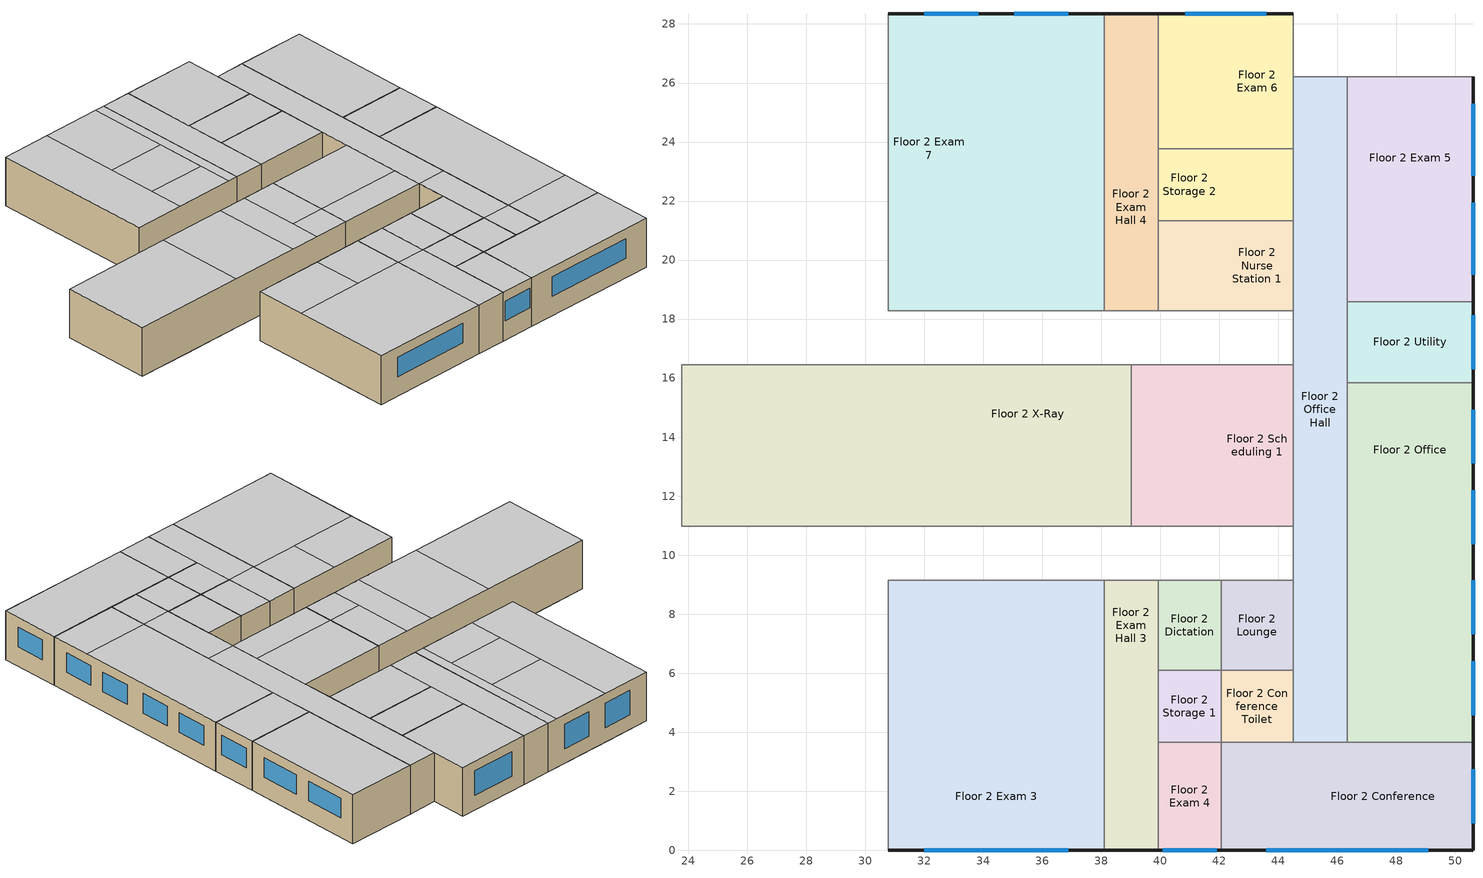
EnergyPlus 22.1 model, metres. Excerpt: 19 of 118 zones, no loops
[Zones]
Floor 2 Conference
 floor to Floor 1 Sterile Hall (int_slab_floor): 42.06,3.66 44.5,3.66 44.5,0 42.06,0 z3.05
 floor to Floor 1 Operating Room 1 (int_slab_floor): 44.5,0 44.5,3.66 50.6,3.66 50.6,0 z3.05
 wall outside (nonres_ext_wall_mid): 42.06,0 50.6,0 50.6,3.66 z3.05:6.1
 wall to Floor 2 Office (int_wall): 50.6,3.66 46.33,3.66 z3.05:6.1
 wall to Floor 2 Exam 4 (int_wall): 42.06,3.66 42.06,0 z3.05:6.1
 wall to Floor 2 Office Hall (int_wall): 46.33,3.66 44.5,3.66 z3.05:6.1
 wall to Floor 2 Conference Toilet (int_wall): 44.5,3.66 42.06,3.66 z3.05:6.1
 window (NonresWindow_U_0.364_SHGC_East_0.378): 50.6,0.91 50.6,2.74 z4.27:5.49
 window (NonresWindow_U_0.364_SHGC_South_0.378): 43.59,0 49.07,0 z4.27:5.49
 ceiling to Floor 3 Physical Therapy 1 (int_slab_ceiling): 42.06,3.66 42.06,0 50.6,0 50.6,3.66 z6.1
Floor 2 Conference Toilet
 floor to Floor 1 Sterile Hall (int_slab_floor): 44.5,6.1 44.5,3.66 42.06,3.66 42.06,6.1 z3.05
 wall to Floor 2 Storage 1 (int_wall): 42.06,6.1 42.06,3.66 z3.05:6.1
 wall to Floor 2 Lounge (int_wall): 44.5,6.1 42.06,6.1 z3.05:6.1
 wall to Floor 2 Office Hall (int_wall): 44.5,3.66 44.5,6.1 z3.05:6.1
 ceiling to Floor 3 Physical Therapy 1 (int_slab_ceiling): 44.5,3.66 44.5,6.1 42.06,6.1 42.06,3.66 z6.1
Floor 2 Dictation
 floor to Floor 1 Soil Work (int_slab_floor): 42.06,6.1 39.93,6.1 39.93,9.14 42.06,9.14 z3.05
 wall to Floor 2 Lounge (int_wall): 42.06,6.1 42.06,9.14 z3.05:6.1
 wall to Floor 2 Exam Hall 3 (int_wall): 39.93,9.14 39.93,6.1 z3.05:6.1
 wall to Floor 2 Reception Hall (int_wall): 42.06,9.14 39.93,9.14 z3.05:6.1
 wall to Floor 2 Storage 1 (int_wall): 39.93,6.1 42.06,6.1 z3.05:6.1
 ceiling to Floor 3 Physical Therapy 2 (int_slab_ceiling): 39.93,6.1 42.06,6.1 42.06,9.14 39.93,9.14 z6.1
Floor 2 Exam 3
 floor to Floor 1 Recovery Room (int_slab_floor): 30.78,0 30.78,3.66 38.1,3.66 38.1,0 z3.05
 floor to Floor 1 Nurse Hall (int_slab_floor): 30.78,3.66 30.78,6.1 38.1,6.1 38.1,3.66 z3.05
 floor to Floor 1 Soil Work (int_slab_floor): 37.49,6.1 37.49,9.14 38.1,9.14 38.1,6.1 z3.05
 floor to Floor 1 Nurse Toilet (int_slab_floor): 37.49,6.1 35.66,6.1 35.66,8.84 37.49,8.84 z3.05
 floor to Floor 1 PACU (int_slab_floor): 35.66,6.1 32,6.1 32,8.84 35.66,8.84 z3.05
 floor to Floor 1 Dictation (int_slab_floor): 34.75,8.84 32,8.84 32,9.14 34.75,9.14 z3.05
 floor to Floor 1 Clean (int_slab_floor): 32,9.14 32,8.84 30.78,8.84 30.78,9.14 z3.05
 floor to Floor 1 Soil (int_slab_floor): 34.75,9.14 37.49,9.14 37.49,8.84 34.75,8.84 z3.05
 floor to Floor 1 Nurse Station (int_slab_floor): 30.78,6.1 30.78,8.84 32,8.84 32,6.1 z3.05
 wall outside (nonres_ext_wall_mid): 30.78,0 38.1,0 z3.05:6.1
 wall to Floor 2 Reception Hall (int_wall): 38.1,9.14 30.78,9.14 z3.05:6.1
 wall to Floor 2 Exam Hall 2 (int_wall): 30.78,9.14 30.78,0 z3.05:6.1
 wall to Floor 2 Exam Hall 3 (int_wall): 38.1,0 38.1,9.14 z3.05:6.1
 window (NonresWindow_U_0.364_SHGC_South_0.378): 32,0 36.88,0 z4.27:5.49
 ceiling to Floor 3 Treatment (int_slab_ceiling): 30.78,6.1 35.05,6.1 35.05,9.14 30.78,9.14 z6.1
 ceiling to Floor 3 Physical Therapy 1 (int_slab_ceiling): 38.1,0 38.1,6.1 30.78,6.1 30.78,0 z6.1
 ceiling to Floor 3 Physical Therapy 2 (int_slab_ceiling): 38.1,9.14 35.05,9.14 35.05,6.1 38.1,6.1 z6.1
Floor 2 Exam 4
 floor to Floor 1 Anesthesia (int_slab_floor): 42.06,0 39.93,0 39.93,3.66 42.06,3.66 z3.05
 wall outside (nonres_ext_wall_mid): 39.93,0 42.06,0 z3.05:6.1
 wall to Floor 2 Storage 1 (int_wall): 42.06,3.66 39.93,3.66 z3.05:6.1
 wall to Floor 2 Exam Hall 3 (int_wall): 39.93,3.66 39.93,0 z3.05:6.1
 window (NonresWindow_U_0.364_SHGC_South_0.378): 40.08,0 41.91,0 z4.27:5.49
 ceiling to Floor 3 Physical Therapy 1 (int_slab_ceiling): 39.93,0 42.06,0 42.06,3.66 39.93,3.66 z6.1
Floor 2 Exam 5
 floor to Floor 1 Electrical Room (int_slab_floor): 46.33,18.59 46.33,20.73 50.6,20.73 50.6,18.59 z3.05
 floor to Floor 1 Utility Room (int_slab_floor): 50.6,26.21 50.6,20.73 46.33,20.73 46.33,26.21 z3.05
 wall outside (nonres_ext_wall_mid): 50.6,18.59 50.6,26.21 z3.05:6.1
 wall to Floor 2 Utility (int_wall): 46.33,18.59 50.6,18.59 z3.05:6.1
 wall to Floor 2 Office Hall (int_wall): 46.33,26.21 46.33,18.59 z3.05:6.1
 wall to NE Stair (int_wall): 50.6,26.21 46.33,26.21 z3.05:6.1
 window (NonresWindow_U_0.364_SHGC_East_0.378): 50.6,19.51 50.6,21.95 / 50.6,22.86 50.6,25.3 z4.27:5.49
 ceiling to Floor 3 Mechanical (int_slab_ceiling): 50.6,26.21 46.33,26.21 46.33,18.59 50.6,18.59 z6.1
Floor 2 Exam 6
 floor to Floor 1 Utility Hall (int_slab_floor): 44.5,23.77 42.06,23.77 42.06,28.35 44.5,28.35 z3.05
 floor to Floor 1 Bio Haz (int_slab_floor): 42.06,25.91 39.93,25.91 39.93,28.35 42.06,28.35 z3.05
 floor to Floor 1 Operating Room 3 (int_slab_floor): 39.93,23.77 39.93,24.38 42.06,24.38 42.06,23.77 z3.05
 floor to Floor 1 IT Hall (int_slab_floor): 39.93,24.38 39.93,25.91 42.06,25.91 42.06,24.38 z3.05
 wall outside (nonres_ext_wall_mid): 44.5,28.35 39.93,28.35 z3.05:6.1
 wall to Floor 2 Storage 2 (int_wall): 39.93,23.77 44.5,23.77 z3.05:6.1
 wall to Floor 2 Office Hall (int_wall): 44.5,23.77 44.5,26.21 z3.05:6.1
 wall to Floor 2 Exam Hall 4 (int_wall): 39.93,28.35 39.93,23.77 z3.05:6.1
 wall to NE Stair (int_wall): 44.5,26.21 44.5,28.35 z3.05:6.1
 window (NonresWindow_U_0.364_SHGC_North_0.378): 43.59,28.35 40.84,28.35 z3.96:5.49
 ceiling to Floor 3 Lounge (int_slab_ceiling): 39.93,23.77 44.5,23.77 44.5,28.35 39.93,28.35 z6.1
Floor 2 Exam 7
 floor to Floor 1 IT Room (int_slab_floor): 37.8,28.35 37.8,25.91 33.53,25.91 33.53,28.35 z3.05
 floor to Floor 1 Soil Hold (int_slab_floor): 38.1,28.35 38.1,25.91 37.8,25.91 37.8,28.35 z3.05
 floor to Floor 1 Operating Room 3 (int_slab_floor): 38.1,19.2 33.53,19.2 33.53,24.38 38.1,24.38 z3.05
 floor to Floor 1 IT Hall (int_slab_floor): 33.53,25.91 38.1,25.91 38.1,24.38 33.53,24.38 z3.05
 floor to Floor 1 Lounge (int_slab_floor): 33.53,28.35 33.53,19.2 30.78,19.2 30.78,28.35 z3.05
 floor to Floor 1 Locker Room Hall (int_slab_floor): 30.78,18.29 30.78,19.2 38.1,19.2 38.1,18.29 z3.05
 wall outside (nonres_ext_wall_mid): 38.1,28.35 30.78,28.35 z3.05:6.1
 wall to Floor 2 Exam Hall 5 (int_wall): 30.78,28.35 30.78,18.29 z3.05:6.1
 wall to Floor 2 Exam Hall 4 (int_wall): 38.1,18.29 38.1,28.35 z3.05:6.1
 wall to Floor 2 Work Hall (int_wall): 30.78,18.29 38.1,18.29 z3.05:6.1
 window (NonresWindow_U_0.364_SHGC_North_0.378): 36.88,28.35 35.05,28.35 / 33.83,28.35 32,28.35 z3.96:5.49
 ceiling to Floor 3 Office (int_slab_ceiling): 30.78,18.29 33.83,18.29 33.83,28.35 30.78,28.35 z6.1
 ceiling to Floor 3 Lounge (int_slab_ceiling): 37.49,28.35 37.49,18.29 38.1,18.29 38.1,28.35 z6.1
 ceiling to Floor 3 Lounge Toilet (int_slab_ceiling): 33.83,23.47 37.49,23.47 37.49,28.35 33.83,28.35 z6.1
 ceiling to Floor 3 Locker (int_slab_ceiling): 33.83,20.42 37.49,20.42 37.49,23.47 33.83,23.47 z6.1
 ceiling to Floor 3 Storage 2 (int_slab_ceiling): 37.49,18.29 37.49,20.42 33.83,20.42 33.83,18.29 z6.1
Floor 2 Exam Hall 3
 floor to Floor 1 Anesthesia (int_slab_floor): 39.32,0 39.32,3.66 39.93,3.66 39.93,0 z3.05
 floor to Floor 1 Recovery Room (int_slab_floor): 38.1,0 38.1,3.66 39.32,3.66 39.32,0 z3.05
 floor to Floor 1 Nurse Hall (int_slab_floor): 38.1,3.66 38.1,6.1 39.93,6.1 39.93,3.66 z3.05
 floor to Floor 1 Soil Work (int_slab_floor): 39.93,9.14 39.93,6.1 38.1,6.1 38.1,9.14 z3.05
 wall outside (nonres_ext_wall_mid): 38.1,0 39.93,0 z3.05:6.1
 wall to Floor 2 Reception Hall (int_wall): 39.93,9.14 38.1,9.14 z3.05:6.1
 wall to Floor 2 Storage 1 (int_wall): 39.93,3.66 39.93,6.1 z3.05:6.1
 ceiling to Floor 3 Physical Therapy 2 (int_slab_ceiling): 38.1,9.14 38.1,6.1 39.93,6.1 39.93,9.14 z6.1
 ceiling to Floor 3 Physical Therapy 1 (int_slab_ceiling): 39.93,6.1 38.1,6.1 38.1,0 39.93,0 z6.1
Floor 2 Exam Hall 4
 floor to Floor 1 Locker Room Hall (int_slab_floor): 38.1,18.29 38.1,19.2 39.93,19.2 39.93,18.29 z3.05
 floor to Floor 1 Soil Hold (int_slab_floor): 39.93,28.35 39.93,25.91 38.1,25.91 38.1,28.35 z3.05
 floor to Floor 1 IT Hall (int_slab_floor): 39.93,25.91 39.93,24.38 38.1,24.38 38.1,25.91 z3.05
 floor to Floor 1 Operating Room 3 (int_slab_floor): 39.93,19.2 38.1,19.2 38.1,24.38 39.93,24.38 z3.05
 wall outside (nonres_ext_wall_mid): 39.93,28.35 38.1,28.35 z3.05:6.1
 wall to Floor 2 Nurse Station 1 (int_wall): 39.93,18.29 39.93,21.34 z3.05:6.1
 wall to Floor 2 Work Hall (int_wall): 38.1,18.29 39.93,18.29 z3.05:6.1
 wall to Floor 2 Storage 2 (int_wall): 39.93,21.34 39.93,23.77 z3.05:6.1
 ceiling to Floor 3 Lounge (int_slab_ceiling): 38.1,18.29 39.93,18.29 39.93,28.35 38.1,28.35 z6.1
Floor 2 Lounge
 floor to Floor 1 Sterile Hall (int_slab_floor): 44.5,9.14 44.5,6.1 42.06,6.1 42.06,9.14 z3.05
 wall to Floor 2 Reception Hall (int_wall): 44.5,9.14 42.06,9.14 z3.05:6.1
 wall to Floor 2 Office Hall (int_wall): 44.5,6.1 44.5,9.14 z3.05:6.1
 ceiling to Floor 3 Physical Therapy 2 (int_slab_ceiling): 44.5,6.1 44.5,9.14 42.06,9.14 42.06,6.1 z6.1
Floor 2 Nurse Station 1
 floor to Floor 1 Sterile Hall (int_slab_floor): 44.5,18.29 42.06,18.29 42.06,21.34 44.5,21.34 z3.05
 floor to Floor 1 Locker Room Hall (int_slab_floor): 39.93,18.29 39.93,19.2 42.06,19.2 42.06,18.29 z3.05
 floor to Floor 1 Operating Room 3 (int_slab_floor): 42.06,21.34 42.06,19.2 39.93,19.2 39.93,21.34 z3.05
 wall to Floor 2 Storage 2 (int_wall): 44.5,21.34 39.93,21.34 z3.05:6.1
 wall to Floor 2 Work Hall (int_wall): 39.93,18.29 44.5,18.29 z3.05:6.1
 wall to Floor 2 Office Hall (int_wall): 44.5,18.29 44.5,21.34 z3.05:6.1
 ceiling to Floor 3 Lounge (int_slab_ceiling): 39.93,21.34 39.93,18.29 44.5,18.29 44.5,21.34 z6.1
Floor 2 Office
 floor to Floor 1 Operating Room 2 (int_slab_floor): 50.6,15.85 50.6,11.28 46.33,11.28 46.33,15.85 z3.05
 floor to Floor 1 Sub-Sterile (int_slab_floor): 50.6,11.28 50.6,7.01 46.33,7.01 46.33,11.28 z3.05
 floor to Floor 1 Operating Room 1 (int_slab_floor): 46.33,3.66 46.33,7.01 50.6,7.01 50.6,3.66 z3.05
 wall outside (nonres_ext_wall_mid): 50.6,3.66 50.6,15.85 z3.05:6.1
 wall to Floor 2 Office Hall (int_wall): 46.33,15.85 46.33,3.66 z3.05:6.1
 wall to Floor 2 Utility (int_wall): 50.6,15.85 46.33,15.85 z3.05:6.1
 window (NonresWindow_U_0.364_SHGC_East_0.378): 50.6,13.11 50.6,14.94 / 50.6,7.32 50.6,9.14 / 50.6,4.57 50.6,6.4 / 50.6,10.36 50.6,12.19 z4.27:5.49
 ceiling to Floor 3 Physical Therapy 1 (int_slab_ceiling): 50.6,3.66 50.6,6.1 46.33,6.1 46.33,3.66 z6.1
 ceiling to Floor 3 Work (int_slab_ceiling): 46.33,15.85 46.33,6.1 50.6,6.1 50.6,15.85 z6.1
Floor 2 Office Hall
 floor to Floor 1 Operating Room 1 (int_slab_floor): 44.5,7.01 46.33,7.01 46.33,3.66 44.5,3.66 z3.05
 floor to Floor 1 Scrub (int_slab_floor): 44.5,11.28 46.33,11.28 46.33,7.01 44.5,7.01 z3.05
 floor to Floor 1 Operating Room 2 (int_slab_floor): 44.5,18.59 46.33,18.59 46.33,11.28 44.5,11.28 z3.05
 floor to Floor 1 Utility Janitor (int_slab_floor): 44.5,18.59 44.5,20.73 46.33,20.73 46.33,18.59 z3.05
 floor to Floor 1 Utility Room (int_slab_floor): 46.33,26.21 46.33,20.73 44.5,20.73 44.5,26.21 z3.05
 wall to NE Stair (int_wall): 46.33,26.21 44.5,26.21 z3.05:6.1
 wall to Floor 2 Utility (int_wall): 46.33,15.85 46.33,18.59 z3.05:6.1
 wall to Floor 2 Storage 2 (int_wall): 44.5,23.77 44.5,21.34 z3.05:6.1
 wall to Floor 2 Work Hall (int_wall): 44.5,18.29 44.5,16.46 z3.05:6.1
 wall to Floor 2 Scheduling 1 (int_wall): 44.5,16.46 44.5,10.97 z3.05:6.1
 wall to Floor 2 Reception Hall (int_wall): 44.5,10.97 44.5,9.14 z3.05:6.1
 ceiling to Floor 3 Physical Therapy 2 (int_slab_ceiling): 44.5,6.1 46.33,6.1 46.33,10.97 44.5,10.97 z6.1
 ceiling to Floor 3 Mechanical Hall (int_slab_ceiling): 44.5,10.97 46.33,10.97 46.33,26.21 44.5,26.21 z6.1
 ceiling to Floor 3 Physical Therapy 1 (int_slab_ceiling): 46.33,3.66 46.33,6.1 44.5,6.1 44.5,3.66 z6.1
Floor 2 Scheduling 1
 floor to Floor 1 Sterile Hall (int_slab_floor): 44.5,10.97 42.06,10.97 42.06,16.46 44.5,16.46 z3.05
 floor to Floor 1 Clean Work (int_slab_floor): 39.01,10.97 39.01,13.11 42.06,13.11 42.06,10.97 z3.05
 floor to Floor 1 Sterile Storage (int_slab_floor): 42.06,16.46 42.06,13.11 39.01,13.11 39.01,16.46 z3.05
 wall to Floor 2 Work Hall (int_wall): 44.5,16.46 39.01,16.46 z3.05:6.1
 wall to Floor 2 Reception Hall (int_wall): 39.01,10.97 44.5,10.97 z3.05:6.1
 wall to Floor 2 X-Ray (int_wall): 39.01,16.46 39.01,10.97 z3.05:6.1
 ceiling to Floor 3 Storage 1 (int_slab_ceiling): 44.5,10.97 44.5,12.8 39.01,12.8 39.01,10.97 z6.1
 ceiling to Floor 3 Utility (int_slab_ceiling): 39.01,16.46 39.01,12.8 44.5,12.8 44.5,16.46 z6.1
Floor 2 Storage 1
 floor to Floor 1 Nurse Hall (int_slab_floor): 39.93,6.1 42.06,6.1 42.06,3.66 39.93,3.66 z3.05
 ceiling to Floor 3 Physical Therapy 1 (int_slab_ceiling): 42.06,6.1 39.93,6.1 39.93,3.66 42.06,3.66 z6.1
Floor 2 Storage 2
 floor to Floor 1 Utility Hall (int_slab_floor): 44.5,23.77 44.5,23.47 42.06,23.47 42.06,23.77 z3.05
 floor to Floor 1 Sterile Hall (int_slab_floor): 44.5,21.34 42.06,21.34 42.06,23.47 44.5,23.47 z3.05
 floor to Floor 1 Operating Room 3 (int_slab_floor): 42.06,23.77 42.06,21.34 39.93,21.34 39.93,23.77 z3.05
 ceiling to Floor 3 Lounge (int_slab_ceiling): 44.5,23.77 39.93,23.77 39.93,21.34 44.5,21.34 z6.1
Floor 2 Utility
 floor to Floor 1 Operating Room 2 (int_slab_floor): 46.33,18.59 50.6,18.59 50.6,15.85 46.33,15.85 z3.05
 wall outside (nonres_ext_wall_mid): 50.6,15.85 50.6,18.59 z3.05:6.1
 window (NonresWindow_U_0.364_SHGC_East_0.378): 50.6,16.31 50.6,18.14 z4.27:5.49
 ceiling to Floor 3 Work (int_slab_ceiling): 50.6,18.59 46.33,18.59 46.33,15.85 50.6,15.85 z6.1
Floor 2 X-Ray
 floor to Floor 1 Nourishment (int_slab_floor): 27.13,16.46 29.26,16.46 29.26,10.97 27.13,10.97 z3.05
 floor to Floor 1 Pre-Op Room 2 (int_slab_floor): 23.77,16.46 27.13,16.46 27.13,10.97 23.77,10.97 z3.05
 floor to Floor 1 Soil (int_slab_floor): 34.75,10.97 34.75,13.11 37.49,13.11 37.49,10.97 z3.05
 floor to Floor 1 Clean (int_slab_floor): 29.26,10.97 29.26,13.11 32,13.11 32,10.97 z3.05
 floor to Floor 1 Humid (int_slab_floor): 29.26,13.11 29.26,14.94 32,14.94 32,13.11 z3.05
 floor to Floor 1 Dictation (int_slab_floor): 32,10.97 32,13.11 34.75,13.11 34.75,10.97 z3.05
 floor to Floor 1 Nurse Janitor (int_slab_floor): 29.26,16.46 32,16.46 32,14.94 29.26,14.94 z3.05
 floor to Floor 1 Clean Work (int_slab_floor): 37.49,10.97 37.49,13.11 39.01,13.11 39.01,10.97 z3.05
 floor to Floor 1 Sterile Storage (int_slab_floor): 39.01,16.46 39.01,13.11 32,13.11 32,16.46 z3.05
 wall to Floor 2 Work Hall (int_wall): 39.01,16.46 23.77,16.46 z3.05:6.1
 wall to Floor 2 Reception Hall (int_wall): 23.77,10.97 39.01,10.97 z3.05:6.1
 wall to Floor 2 Scheduling 2 (int_wall): 23.77,16.46 23.77,10.97 z3.05:6.1
 ceiling to Floor 3 Undeveloped 1 (int_slab_ceiling): 23.77,10.97 30.78,10.97 30.78,16.46 23.77,16.46 z6.1
 ceiling to Floor 3 Dressing Room (int_slab_ceiling): 39.01,10.97 39.01,12.8 36.88,12.8 36.88,10.97 z6.1
 ceiling to Floor 3 Physical Therapy Toilet (int_slab_ceiling): 36.88,16.46 36.88,12.8 39.01,12.8 39.01,16.46 z6.1
 ceiling to Floor 3 Treatment (int_slab_ceiling): 30.78,10.97 35.05,10.97 35.05,16.46 30.78,16.46 z6.1
 ceiling to Floor 3 Humid (int_slab_ceiling): 36.88,16.46 35.05,16.46 35.05,10.97 36.88,10.97 z6.1
[Building]
OutPatientHealthCare: North Axis {deg}=0; Terrain=City; Loads Convergence Tolerance Value {W}=0.04; Temperature Convergence Tolerance Value {deltaC}=0.2; Solar Distribution=FullInteriorAndExterior; Maximum Number of Warmup Days=25; Minimum Number of Warmup Days=6
[Site:Location]
Site:Location=Buffalo.Niagara.Intl.AP_NY_USA WMO=725280; Latitude {N+ S-}=42.94; Longitude {W- E+}=-78.74; Time Zone Relative to GMT {GMT+/-}=-5; Elevation {m}=215
[SizingPeriod:DesignDay] Day of Month=21; Dry-Bulb Temperature Range Modifier Type=DefaultMultipliers; Humidity Condition Type=Wetbulb; Barometric Pressure {Pa}=98769; Rain {Yes/No}=No; Snow on ground {Yes/No}=No; Daylight Savings Time Indicator=No
Name | Month | Day Type | Maximum Dry-Bulb Temperature {C} | Daily Dry-Bulb Temperature Range {C} | Wetbulb at Maximum Dry-Bulb {C} | Wind Speed {m/s} design conditions vs. traditional 6.71 m/s (15 mph) | Wind Direction {Degrees; N=0, S=180} | Solar Model Indicator | Clearness {0.0 to 1.1} | Wind Speed {m/s} design conditions vs. traditional 3.35 m/s (7mph) | ASHRAE Clear Sky Optical Depth for Beam Irradiance (taub) | ASHRAE Clear Sky Optical Depth for Diffuse Irradiance (taud)
Buffalo.Niagara.Intl.AP_NY_USA Ann Htg 99.6% Condns DB | 1 | WinterDesignDay | -16.3 | 0 | -16.3 | 5.1 | 270 | ASHRAEClearSky | 0
Buffalo.Niagara.Intl.AP_NY_USA Ann Clg .4% Condns DB=>MWB | 7 | SummerDesignDay | 30.3 | 9.3 | 21.8 |  | 240 | ASHRAETau |  | 5.7 | 0.462 | 2.001
[Site:WaterMainsTemperature]
Calculation Method=Correlation; Annual average outdoor air temperature {C}=8.96667; Maximum difference in monthly average outdoor air temperatures {C}=26.2
[Site:GroundTemperature:FCfactorMethod]
January Ground Temperature {C}=9.7; February Ground Temperature {C}=6; March Ground Temperature {C}=-2.2; April Ground Temperature {C}=-3.4; May Ground Temperature {C}=-4.2; June Ground Temperature {C}=2.7; July Ground Temperature {C}=7.5; August Ground Temperature {C}=13.7; September Ground Temperature {C}=18.6; October Ground Temperature {C}=22; November Ground Temperature {C}=20.7; December Ground Temperature {C}=16.5
[Material:NoMass]
CP02 CARPET PAD: VeryRough, 0.21648, 0.9, 0.7, 0.8
Nonres_Exterior_Wall_Insulation_mid: MediumSmooth, 0.92486, 0.9, 0.7, 0.7
[Construction]
InteriorFurnishings: Std Wood 6inch
int_wall: G01 13mm gypsum board, G01 13mm gypsum board
int_slab_floor: 100mm Normalweight concrete floor, CP02 CARPET PAD
int_slab_ceiling: CP02 CARPET PAD, 100mm Normalweight concrete floor
nonres_ext_wall_mid: F07 25mm stucco, G01 16mm gypsum board, Nonres_Exterior_Wall_Insulation_mid, G01 16mm gypsum board
NonresWindow_U_0.364_SHGC_South_0.378: Glazing Layer South
NonresWindow_U_0.364_SHGC_North_0.378: Glazing Layer North
NonresWindow_U_0.364_SHGC_East_0.378: Glazing Layer East
[Material]
Name | Roughness | Thickness {m} | Conductivity {W/m-K} | Density {kg/m3} | Specific Heat {J/kg-K} | Thermal Absorptance | Solar Absorptance | Visible Absorptance | Absorptance:Thermal | Absorptance:Solar | Absorptance:Visible
Std Wood 6inch | MediumSmooth | 0.15 | 0.12 | 540 | 1210 | 0.9 | 0.7 | 0.7
F07 25mm stucco | Smooth | 0.0254 | 0.72 | 1856 | 840 | 0.9 | 0.7 | 0.7
G01 13mm gypsum board | Smooth | 0.0127 | 0.16 | 800 | 1090 |  |  |  | 0.9 | 0.7 | 0.5
G01 16mm gypsum board | MediumSmooth | 0.0159 | 0.16 | 800 | 1090
100mm Normalweight concrete floor | MediumRough | 0.1016 | 2.31 | 2322 | 832
[WindowMaterial:SimpleGlazingSystem] U-Factor {W/m2-K}=2.06689; Solar Heat Gain Coefficient=0.378; Visible Transmittance=0.4158
Glazing Layer South; Glazing Layer North; Glazing Layer East
[Zone] Type=1; Multiplier=1; Ceiling Height {m}=-9999; Floor Area {m2}=autocalculate; Part of Total Floor Area=Yes
Name | Volume {m3}
Floor 2 Conference | 95.1446
Floor 2 Conference Toilet | 18.1228
Floor 2 Dictation | 19.8218
Floor 2 Exam 3 | 203.8813
Floor 2 Exam 4 | 23.7862
Floor 2 Exam 5 | 99.109
Floor 2 Exam 6 | 63.7129
Floor 2 Exam 7 | 224.2694
Floor 2 Exam Hall 3 | 50.9703
Floor 2 Exam Hall 4 | 56.0674
Floor 2 Lounge | 22.6535
Floor 2 Nurse Station 1 | 42.4753
Floor 2 Office | 158.5743
Floor 2 Office Hall | 125.7268
Floor 2 Scheduling 1 | 91.7466
Floor 2 Storage 1 | 15.8574
Floor 2 Storage 2 | 33.9802
Floor 2 Utility | 35.6792
Floor 2 X-Ray | 254.8516
[InternalMass] Construction=InteriorFurnishings
Name | Zone or ZoneList | Surface Area {m2}
Floor 2 Conference_InternalMass_1 | Floor 2 Conference | 62.4308
Floor 2 Conference Toilet_InternalMass_1 | Floor 2 Conference Toilet | 11.8916
Floor 2 Dictation_InternalMass_1 | Floor 2 Dictation | 13.0064
Floor 2 Exam 3_InternalMass_1 | Floor 2 Exam 3 | 133.7804
Floor 2 Exam 4_InternalMass_1 | Floor 2 Exam 4 | 15.6077
Floor 2 Exam 5_InternalMass_1 | Floor 2 Exam 5 | 65.0321
Floor 2 Exam 6_InternalMass_1 | Floor 2 Exam 6 | 41.8064
Floor 2 Exam 7_InternalMass_1 | Floor 2 Exam 7 | 147.1584
Floor 2 Exam Hall 3_InternalMass_1 | Floor 2 Exam Hall 3 | 33.4451
Floor 2 Exam Hall 4_InternalMass_1 | Floor 2 Exam Hall 4 | 36.7896
Floor 2 Lounge_InternalMass_1 | Floor 2 Lounge | 14.8645
Floor 2 Nurse Station 1_InternalMass_1 | Floor 2 Nurse Station 1 | 27.8709
Floor 2 Office_InternalMass_1 | Floor 2 Office | 104.0514
Floor 2 Office Hall_InternalMass_1 | Floor 2 Office Hall | 82.4979
Floor 2 Scheduling 1_InternalMass_1 | Floor 2 Scheduling 1 | 60.2012
Floor 2 Storage 1_InternalMass_1 | Floor 2 Storage 1 | 10.4051
Floor 2 Storage 2_InternalMass_1 | Floor 2 Storage 2 | 22.2967
Floor 2 Utility_InternalMass_1 | Floor 2 Utility | 23.4116
Floor 2 X-Ray_InternalMass_1 | Floor 2 X-Ray | 167.2255
[People] Fraction Radiant=0.3; Sensible Heat Fraction=AUTOCALCULATE; Activity Level Schedule=ACTIVITY_SCH; Enable ASHRAE 55 Comfort Warnings=No; Mean Radiant Temperature Calculation Type=ZoneAveraged; Work Efficiency Schedule=WORK_EFF_SCH; Clothing Insulation Calculation Method=ClothingInsulationSchedule; Clothing Insulation Schedule=CLOTHING_SCH; Air Velocity Schedule=AIR_VELO_SCH; Thermal Comfort Model 1 Type=FANGER
Name | Zone or ZoneList or Space or SpaceList | Number of People Schedule | Number of People Calculation Method | People per Floor Area {person/m2} | Number of People
Floor 2 Conference People | Floor 2 Conference | MEETINGROOM_OCC_w_SB_SCH | People/Area | 0.538248
Floor 2 Dictation People | Floor 2 Dictation | OFFICE_OCC_w_SB_SCH | People/Area | 0.0538248
Floor 2 Exam 3 People | Floor 2 Exam 3 | BLDG_OCC_SCH | People/Area | 0.215299
Floor 2 Exam 4 People | Floor 2 Exam 4 | BLDG_OCC_SCH | People/Area | 0.215299
Floor 2 Exam 5 People | Floor 2 Exam 5 | BLDG_OCC_SCH | People/Area | 0.215299
Floor 2 Exam 6 People | Floor 2 Exam 6 | BLDG_OCC_SCH | People/Area | 0.215299
Floor 2 Exam 7 People | Floor 2 Exam 7 | BLDG_OCC_SCH | People/Area | 0.215299
Floor 2 Lounge People | Floor 2 Lounge | BLDG_OCC_SCH | People/Area | 0.161474
Floor 2 Nurse Station 1 People | Floor 2 Nurse Station 1 | BLDG_OCC_SCH | People/Area | 0.161458
Floor 2 Office People | Floor 2 Office | OFFICE_OCC_w_SB_SCH | People/Area | 0.0538248
Floor 2 Scheduling 1 People | Floor 2 Scheduling 1 | OFFICE_OCC_w_SB_SCH | People/Area | 0.0538248
Floor 2 X-Ray People | Floor 2 X-Ray | BLDG_OCC_SCH | People/Area | 0.215299
Floor 2 Conference Toilet People | Floor 2 Conference Toilet | BLDG_OCC_SCH | People |  | 0.32
Floor 2 Exam Hall 3 People | Floor 2 Exam Hall 3 | BLDG_OCC_SCH | People |  | 0.9
Floor 2 Exam Hall 4 People | Floor 2 Exam Hall 4 | BLDG_OCC_SCH | People |  | 0.99
Floor 2 Office Hall People | Floor 2 Office Hall | BLDG_OCC_SCH | People |  | 2.22
[PEOPLE] Number of People Schedule=BLDG_OCC_SCH; Number of People Calculation Method=People; Fraction Radiant=0.3; Sensible Heat Fraction=AUTOCALCULATE; Activity Level Schedule=ACTIVITY_SCH; Carbon Dioxide Generation Rate {m3/s-W}=3.82e-08; Enable ASHRAE 55 Comfort Warnings=No; Mean Radiant Temperature Calculation Type=ZoneAveraged; Work Efficiency Schedule=WORK_EFF_SCH; Clothing Insulation Calculation Method=ClothingInsulationSchedule; Clothing Insulation Calculation Method Schedule=AIR_VELO_SCH; Clothing Insulation Schedule=FANGER
Name | Zone or ZoneList or Space or SpaceList | Number of People
Floor 2 Storage 1 People | Floor 2 Storage 1 | 0.112
Floor 2 Storage 2 People | Floor 2 Storage 2 | 0.24
Floor 2 Utility People | Floor 2 Utility | 0.252
[Lights] Design Level Calculation Method=Watts/Area; Return Air Fraction=0; Fraction Radiant=0.7; Fraction Visible=0.2; Fraction Replaceable=1; Return Air Fraction Calculated from Plenum Temperature=No
Name | Zone or ZoneList or Space or SpaceList | Schedule | Watts per Zone Floor Area {W/m2}
Floor 2 Conference_Lights | Floor 2 Conference | ltg_sch_conference | 10.44098
Floor 2 Conference Toilet_Lights | Floor 2 Conference Toilet | ltg_sch_toilet | 6.78126
Floor 2 Dictation_Lights | Floor 2 Dictation | ltg_sch_office | 7.96529
Floor 2 Exam 3_Lights | Floor 2 Exam 3 | ltg_sch_exam | 15.06946
Floor 2 Exam 4_Lights | Floor 2 Exam 4 | ltg_sch_exam | 15.06946
Floor 2 Exam 5_Lights | Floor 2 Exam 5 | ltg_sch_exam | 15.06946
Floor 2 Exam 6_Lights | Floor 2 Exam 6 | ltg_sch_exam | 15.06946
Floor 2 Exam 7_Lights | Floor 2 Exam 7 | ltg_sch_exam | 15.06946
Floor 2 Exam Hall 3_Lights | Floor 2 Exam Hall 3 | ltg_sch_corridor | 8.75471
Floor 2 Exam Hall 4_Lights | Floor 2 Exam Hall 4 | ltg_sch_corridor | 8.75471
Floor 2 Lounge_Lights | Floor 2 Lounge | ltg_sch_lounge | 4.52084
Floor 2 Nurse Station 1_Lights | Floor 2 Nurse Station 1 | ltg_sch_nurse | 12.59376
Floor 2 Office_Lights | Floor 2 Office | ltg_sch_office | 7.96529
Floor 2 Office Hall_Lights | Floor 2 Office Hall | ltg_sch_corridor | 8.75471
Floor 2 Scheduling 1_Lights | Floor 2 Scheduling 1 | ltg_sch_office | 7.96529
Floor 2 Storage 1_Lights | Floor 2 Storage 1 | ltg_sch_storage | 4.09028
Floor 2 Storage 2_Lights | Floor 2 Storage 2 | ltg_sch_storage | 4.09028
Floor 2 Utility_Lights | Floor 2 Utility | ltg_sch_storage | 4.09028
Floor 2 X-Ray_Lights | Floor 2 X-Ray | ltg_sch_radiology | 10.11807
[ElectricEquipment] Schedule=BLDG_EQUIP_SCH; Design Level Calculation Method=EquipmentLevel; Fraction Latent=0; Fraction Radiant=0.5; Fraction Lost=0
Name | Zone or ZoneList or Space or SpaceList | Design Level {W}
Floor 2 Conference_PlugMisc_Equip | Floor 2 Conference | 335.8779
Floor 2 Conference Toilet_PlugMisc_Equip | Floor 2 Conference Toilet | 25.6264
Floor 2 Dictation_PlugMisc_Equip | Floor 2 Dictation | 76.998
Floor 2 Exam 3_PlugMisc_Equip | Floor 2 Exam 3 | 791.9798
Floor 2 Exam 4_PlugMisc_Equip | Floor 2 Exam 4 | 92.3976
Floor 2 Exam 5_PlugMisc_Equip | Floor 2 Exam 5 | 384.9902
Floor 2 Exam 6_PlugMisc_Equip | Floor 2 Exam 6 | 247.4937
Floor 2 Exam 7_PlugMisc_Equip | Floor 2 Exam 7 | 871.1778
Floor 2 Exam Hall 3_PlugMisc_Equip | Floor 2 Exam Hall 3 | 72.0742
Floor 2 Exam Hall 4_PlugMisc_Equip | Floor 2 Exam Hall 4 | 79.2816
Floor 2 Lounge_PlugMisc_Equip | Floor 2 Lounge | 239.9871
Floor 2 Nurse Station 1_PlugMisc_Equip | Floor 2 Nurse Station 1 | 300.0304
Floor 2 Office_PlugMisc_Equip | Floor 2 Office | 615.9843
Floor 2 Office Hall_PlugMisc_Equip | Floor 2 Office Hall | 177.783
Floor 2 Scheduling 1_PlugMisc_Equip | Floor 2 Scheduling 1 | 356.3909
Floor 2 Storage 1_PlugMisc_Equip | Floor 2 Storage 1 | 5.6188
Floor 2 Storage 2_PlugMisc_Equip | Floor 2 Storage 2 | 12.0402
Floor 2 Utility_PlugMisc_Equip | Floor 2 Utility | 12.6422
Floor 2 X-Ray_PlugMisc_Equip | Floor 2 X-Ray | 9000.07
[Exterior:Lights] Control Option=AstronomicalClock
Name | Schedule | Design Level {W}
Exterior_Lights_a | Exterior_lighting_schedule_a | 187.48
Exterior_Lights_b | Exterior_lighting_schedule_b_2016 | 1512.04
Exterior_Lights_c | Exterior_lighting_schedule_c_2016 | 4472.28
[Daylighting:Controls] Daylighting Method=SplitFlux; Availability Schedule=DaylightAvailSch; Lighting Control Type=Continuousoff; Minimum Input Power Fraction for Continuous or ContinuousOff Dimming Control=0.2; Minimum Light Output Fraction for Continuous or ContinuousOff Dimming Control=0.2; Number of Stepped Control Steps=1; Probability Lighting will be Reset When Needed in Manual Stepped Control=1; Glare Calculation Azimuth Angle of View Direction Clockwise from Zone y-Axis {deg}=0; Maximum Allowable Discomfort Glare Index=22; Illuminance Setpoint at Reference Point 1 {lux}=323; Illuminance Setpoint at Reference Point 2 {lux}=323
Name | Zone or Space | Glare Calculation Daylighting Reference Point | Daylighting Reference Point 1 | Fraction of Lights Controlled by Reference Point 1 | Daylighting Reference Point 2 | Fraction of Lights Controlled by Reference Point 2
Floor 2 Office_DaylCtrl | Floor 2 Office | Floor 2 Office_DaylRefPt1 | Floor 2 Office_DaylRefPt1 | 0.57 | Floor 2 Office_DaylRefPt2 | 0.43
Floor 2 Conference_DaylCtrl | Floor 2 Conference | Floor 2 Conference_DaylRefPt1 | Floor 2 Conference_DaylRefPt1 | 0.67 | Floor 2 Conference_DaylRefPt2 | 0.33
[ZoneInfiltration:DesignFlowRate] Schedule=INFIL_SCH; Design Flow Rate Calculation Method=Flow/ExteriorWallArea; Flow per Exterior Surface Area {m3/s-m2}=0.000569572; Constant Term Coefficient=0; Temperature Term Coefficient=0; Velocity Term Coefficient=0.224; Velocity Squared Term Coefficient=0
Name | Zone or ZoneList
Floor 2 Conference_Infiltration | Floor 2 Conference
Floor 2 Exam 3_Infiltration | Floor 2 Exam 3
Floor 2 Exam 4_Infiltration | Floor 2 Exam 4
Floor 2 Exam 5_Infiltration | Floor 2 Exam 5
Floor 2 Exam 6_Infiltration | Floor 2 Exam 6
Floor 2 Exam 7_Infiltration | Floor 2 Exam 7
Floor 2 Office_Infiltration | Floor 2 Office
Floor 2 Utility_Infiltration | Floor 2 Utility
[Schedule:Compact]
Exterior_lighting_schedule_a: Through:12/31, For:AllDays, Until: 06:00, 0, Until: 24:00, 1
Exterior_lighting_schedule_b_2016: Through:12/31, For:AllDays, Until: 06:00, 0.5, Until: 24:00, 1
Exterior_lighting_schedule_c_2016: Through:12/31, For:AllDays, Until: 06:00, 0.5, Until: 19:00, 1, Until: 24:00, 0.5
ACTIVITY_SCH: Through: 12/31, For: AllDays, Until: 24:00, 120
WORK_EFF_SCH: Through: 12/31, For: AllDays, Until: 24:00, 0
AIR_VELO_SCH: Through: 12/31, For: AllDays, Until: 24:00, 0.2
CLOTHING_SCH: Through: 04/30, For: AllDays, Until: 24:00, 1, Through: 09/30, For: AllDays, Until: 24:00, 0.5, Through: 12/31, For: AllDays, Until: 24:00, 1
INFIL_SCH: Through: 12/31, For: Weekdays, Until: 06:00, 1, Until: 19:00, 0.25, Until: 24:00, 1, For: Saturday, Until: 06:00, 1, Until: 19:00, 0.25, Until: 24:00, 1, For: SummerDesignDay WinterDesignDay, Until: 06:00, 1, Until: 19:00, 0.25, Until: 24:00, 1, For: Sunday Holidays AllOtherDays, Until: 06:00, 1, Until: 19:00, 1, Until: 24:00, 1
BLDG_EQUIP_SCH: Through: 12/31, For: Weekdays, Until: 04:00, 0.297138, Until: 06:00, 0.49523, Until: 18:00, 0.990461, Until: 20:00, 0.49523, Until: 24:00, 0.297138, For: SummerDesignDay, Until: 04:00, 0.3, Until: 06:00, 0.5, Until: 18:00, 1, Until: 20:00, 0.5, Until: 24:00, 0.3, For: WinterDesignDay, Until: 07:00, 0.3, Until: 09:00, 0.5, Until: 15:00, 0.8, Until: 20:00, 0.5, Until: 24:00, 0.3, For: Saturday, Until: 07:00, 0.297138, Until: 09:00, 0.49523, Until: 15:00, 0.792368, Until: 20:00, 0.49523, Until: 24:00, 0.297138, For: Sunday Holidays AllOtherDays, Until: 08:00, 0.297138, Until: 17:00, 0.49523, Until: 24:00, 0.297138
BLDG_OCC_SCH: Through: 12/31, For: Weekdays, Until: 06:00, 0, Until: 07:00, 0.5, Until: 18:00, 0.9, Until: 19:00, 0.5, Until: 24:00, 0, For: SummerDesignDay, Until: 06:00, 0, Until: 07:00, 0.5, Until: 18:00, 0.9, Until: 19:00, 0.5, Until: 24:00, 0, For: WinterDesignDay, Until: 06:00, 0, Until: 09:00, 0.2, Until: 15:00, 0.3, Until: 19:00, 0.2, Until: 24:00, 0, For: Saturday, Until: 06:00, 0, Until: 09:00, 0.2, Until: 15:00, 0.3, Until: 19:00, 0.2, Until: 24:00, 0, For: Sunday Holidays AllOtherDays, Until: 06:00, 0, Until: 19:00, 0.05, Until: 24:00, 0
MEETINGROOM_OCC_w_SB_SCH: Through: 12/31, For: Weekdays, Until: 06:00, 0, Until: 07:00, 0.5, Until: 08:00, 0.9, Until: 09:00, 0.9, Until: 10:00, 0.9, Until: 11:00, 0, Until: 12:00, 0, Until: 13:00, 0.9, Until: 14:00, 0.9, Until: 15:00, 0, Until: 16:00, 0.9, Until: 17:00, 0.9, Until: 18:00, 0.9, Until: 19:00, 0.5, Until: 24:00, 0, For: Saturdays, Until: 06:00, 0, Until: 07:00, 0.05, Until: 08:00, 0.2, Until: 09:00, 0.2, Until: 10:00, 0.3, Until: 11:00, 0.3, Until: 12:00, 0.3, Until: 13:00, 0, Until: 14:00, 0, Until: 15:00, 0, Until: 16:00, 0, Until: 17:00, 0, Until: 18:00, 0, Until: 19:00, 0, Until: 24:00, 0, For: SummerDesignDay, Until: 06:00, 0, Until: 07:00, 0.5, Until: 18:00, 0.9, Until: 19:00, 0.5, Until: 24:00, 0, For: WinterDesignDay, Until: 06:00, 0, Until: 09:00, 0.2, Until: 15:00, 0.3, Until: 19:00, 0.2, Until: 24:00, 0, For: Sunday Holidays AllOtherDays, Until: 06:00, 0, Until: 19:00, 0.05, Until: 24:00, 0
OFFICE_OCC_w_SB_SCH: Through: 12/31, For: Weekdays, Until: 06:00, 0, Until: 07:00, 0.5, Until: 08:00, 0.9, Until: 09:00, 0.9, Until: 10:00, 0.9, Until: 11:00, 0.9, Until: 12:00, 0.9, Until: 13:00, 0, Until: 14:00, 0.9, Until: 15:00, 0, Until: 16:00, 0.9, Until: 17:00, 0.9, Until: 18:00, 0.9, Until: 19:00, 0.5, Until: 24:00, 0, For: Saturdays, Until: 06:00, 0, Until: 07:00, 0.05, Until: 08:00, 0.2, Until: 09:00, 0.2, Until: 10:00, 0.3, Until: 11:00, 0.3, Until: 12:00, 0, Until: 13:00, 0.3, Until: 14:00, 0.3, Until: 15:00, 0, Until: 16:00, 0.2, Until: 17:00, 0.2, Until: 18:00, 0.2, Until: 19:00, 0.2, Until: 24:00, 0, For: SummerDesignDay, Until: 06:00, 0, Until: 07:00, 0.5, Until: 18:00, 0.9, Until: 19:00, 0.5, Until: 24:00, 0, For: WinterDesignDay, Until: 06:00, 0, Until: 09:00, 0.2, Until: 15:00, 0.3, Until: 19:00, 0.2, Until: 24:00, 0, For: Sunday Holidays AllOtherDays, Until: 06:00, 0, Until: 19:00, 0.05, Until: 24:00, 0
DaylightAvailSch: Through: 12/31, For: SummerDesignDay WinterDesignDay, Until: 24:00, 0, For: AllOtherDays, Until: 24:00, 1
[SCHEDULE:COMPACT]
ltg_sch_office: Through: 12/31, For: SummerDesignDay, Until: 24:00, 1, For: WinterDesignDay, Until: 24:00, 0, For: Weekdays, Until: 4:00, 0.0625, Until: 6:00, 0.1875, Until: 7:00, 0.375, Until: 18:00, 0.5625, Until: 20:00, 0.375, Until: 22:00, 0.1875, Until: 24:00, 0.0625, For: Saturday, Until: 7:00, 0.0625, Until: 9:00, 0.1875, Until: 15:00, 0.25, Until: 20:00, 0.1875, Until: 24:00, 0.0625, For: AllOtherDays, Until: 8:00, 0.03125, Until: 17:00, 0.0625, Until: 24:00, 0.03125
ltg_sch_lounge; ltg_sch_nurse; ltg_sch_exam; ltg_sch_radiology; ltg_sch_conference: Through: 12/31, For: SummerDesignDay, Until: 24:00, 1, For: WinterDesignDay, Until: 24:00, 0, For: Weekdays, Until: 4:00, 0.1, Until: 6:00, 0.3, Until: 7:00, 0.6, Until: 18:00, 0.9, Until: 20:00, 0.6, Until: 22:00, 0.3, Until: 24:00, 0.1, For: Saturday, Until: 7:00, 0.1, Until: 9:00, 0.3, Until: 15:00, 0.4, Until: 20:00, 0.3, Until: 24:00, 0.1, For: AllOtherDays, Until: 8:00, 0.05, Until: 17:00, 0.1, Until: 24:00, 0.05
ltg_sch_storage: Through: 12/31, For: SummerDesignDay, Until: 24:00, 1, For: WinterDesignDay, Until: 24:00, 0, For: Weekdays, Until: 4:00, 0.04375, Until: 6:00, 0.13125, Until: 7:00, 0.2625, Until: 18:00, 0.39375, Until: 20:00, 0.2625, Until: 22:00, 0.13125, Until: 24:00, 0.04375, For: Saturday, Until: 7:00, 0.04375, Until: 9:00, 0.13125, Until: 15:00, 0.175, Until: 20:00, 0.13125, Until: 24:00, 0.04375, For: AllOtherDays, Until: 8:00, 0.02188, Until: 17:00, 0.04375, Until: 24:00, 0.02188
ltg_sch_corridor: Through: 12/31, For: SummerDesignDay, Until: 24:00, 1, For: WinterDesignDay, Until: 24:00, 0, For: Weekdays, Until: 4:00, 0.09199, Until: 6:00, 0.27597, Until: 7:00, 0.55194, Until: 18:00, 0.82791, Until: 20:00, 0.55194, Until: 22:00, 0.27597, Until: 24:00, 0.09199, For: Saturday, Until: 7:00, 0.09199, Until: 9:00, 0.27597, Until: 15:00, 0.36796, Until: 20:00, 0.27597, Until: 24:00, 0.09199, For: AllOtherDays, Until: 8:00, 0.046, Until: 17:00, 0.09199, Until: 24:00, 0.046
ltg_sch_toilet: Through: 12/31, For: SummerDesignDay, Until: 24:00, 1, For: WinterDesignDay, Until: 24:00, 0, For: Weekdays, Until: 4:00, 0.055, Until: 6:00, 0.165, Until: 7:00, 0.33, Until: 18:00, 0.495, Until: 20:00, 0.33, Until: 22:00, 0.165, Until: 24:00, 0.055, For: Saturday, Until: 7:00, 0.055, Until: 9:00, 0.165, Until: 15:00, 0.22, Until: 20:00, 0.165, Until: 24:00, 0.055, For: AllOtherDays, Until: 8:00, 0.0275, Until: 17:00, 0.055, Until: 24:00, 0.0275
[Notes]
The DOE Prototype Building Models were developed by Pacific Northwest National Laboratory (PNNL), under contract with the U.S.
Department of Energy (DOE).  These building models were derived from DOE's Commercial Reference Building Models with modifications
based on input from the ASHRAE Standard 90.1 committee, the Advanced Energy Design Guide series, and building industry experts. The
prototypes models were developed to quantify energy saving impacts from newly published editions of ASHRAE Standard 90.1, 189.1, IECC,
and other energy codes and standards.  The basic building descriptions can be found in the Scorecards posted at www.energycodes.gov
website. The recommended citation of the prototype models is
DOE and PNNL. 2023. Commercial Prototype Building Models, Richland, WA, Pacific Northwest National Laboratory. Available at https://www.energycodes.gov/development/commercial/prototype_models.
Detailed descriptions of the prototype model development and addenda modeling strategies can be found in the following  reports:
Maddox D.E., J. Zhang, Y. Xie, W. Xu, X. Liu, S. Wang, and M.I. Rosenberg. 2022. Energy and Energy Cost Savings Analysis of the 2021 IECC
for Commercial Buildings. PNNL-32816. Richland, WA: Pacific Northwest National Laboratory.
Zhang J., M.I. Rosenberg, J. Lerond, Y. Xie, C. Chandrasekharan Nambiar, Y. Chen, and R. Hart, et al. 2021. Energy Savings Analysis:
ANSI/ASHRAE/IES Standard 90.1-2019. PNNL-31488. Richland, WA: Pacific Northwest National Laboratory.
Zhang, J., Y. Chen, Y. Xie, M. Rosenberg, R. Hart. Energy and Energy Cost Savings Analysis of the 2018 IECC for Commercial Buildings.
2018. PNNL-28125. Richland, WA: Pacific Northwest National Laboratory.
DOE. 2017. Energy Savings Analysis: ANSI/ASHRAE/IES Standard 90.1-2016. Prepared by Athalye, R.A, M.A. Halverson, M.I. Rosenberg, B. Liu,
J. Zhang, R. Hart, V.V. Mendon, S. Goel, Y. Chen, Y. Xie, and M. Zhao, Richland, WA, Pacific Northwest National Laboratory. https://www.energycodes.gov/sites/default/files/documents/02202018_Standard_90.1-2016_Determination_TSD.pdf.
Zhang, J., Y. Xie, R.A. Athalye, J. Zhuge, M. Rosenberg, R. Hart, and B. Liu. Energy and Energy Cost Savings Analysis of the 2015 IECC
for Commercial Buildings. 2015. PNNL-24269 Rev. 1. Richland, WA: Pacific Northwest National
Laboratory. https://www.energycodes.gov/sites/default/files/documents/2015_IECC_Commercial_Analysis.pdf.
Halverson M.A., M.I. Rosenberg, W. Wang, J. Zhang, V.V. Mendon, R.A. Athalye, Y. Xie, R. Hart, S. Goel, 2014. ANSI/ASHRAE/IES Standard
90.1-2013 Determination of Energy Savings: Quantitative Analysis, PNNL-23479. Richland, WA: Pacific Northwest National Laboratory. https://www.energycodes.gov/sites/default/files/documents/901-2013_finalCommercialDeterminationQuantitativeAnalysis_TSD_0.pdf.
Goel S., R.A. Athalye, W. Wang, J. Zhang, M.I. Rosenberg, Y. Xie, and R. Hart, et al. 2014. Enhancements to ASHRAE Standard 90.1
Prototype Building Models. PNNL-23269. Richland, WA: Pacific Northwest National Laboratory. https://www.pnnl.gov/main/publications/external/technical_reports/PNNL-23269.pdf.
Zhang J., R.A. Athalye, R. Hart, M.I. Rosenberg, Y. Xie, S. Goel, and V.V. Mendon, et al. 2013. Energy and Energy Cost Savings Analysis
of the IECC for Commercial Buildings. PNNL-22760. Richland, WA: Pacific Northwest National Laboratory. http://www.pnnl.gov/main/publications/external/technical_reports/PNNL-22760.pdf.
Thornton B.A., M.I. Rosenberg, E.E. Richman, W. Wang, Y. Xie, J. Zhang, H. Cho, VV Mendon, R.A. Athalye, and B. Liu. 2011. Achieving
the 30% Goal: Energy and Cost Savings Analysis of ASHRAE Standard 90.1-2010. PNNL-20405. Richland, WA: Pacific Northwest National
Laboratory.  https://www.energycodes.gov/sites/default/files/documents/BECP_Energy_Cost_Savings_STD2010_May2011_v00.pdf.
WeatherFile:  USA_NY_Buffalo.Niagara.Intl.AP.725280_TMY3.epw
specify SHGC reduction multiplier to satisfy 7.4.2.9 (b) Orientation of ASHRAE189.1-2017
GPARM parameters as input:
Case = ASHRAE901_OutPatientHealthCare_STD2019_Buffalo
AnalysisPurpose = ProgressIndicator
AnalysisCodeName = ASHRAE901
AnalysisAmendment = NoneAmend
AnalysisPrototype = OutPatientHealthCare
AnalysisScope = National
AnalysisState = National
AnalysisCity = USA_NY_Buffalo
AnalysisCustomFlag = Default
hvac_autogen = Default
roof_emissivity = 0.9
roof_solar_absorp = 0.7
sidelighting_control = yes_AY
ext_lights_watts =
tsa_Anesthesia = 0
tsa_Clean = 0.00338645445615857
tsa_ExamRoom = 0.00507968168423785
tsa_OperatingRoom = 0.0169322722807928
tsa_PatientRoom = 0.00507968168423785
tsa_PhysicalTherapy = 0.00507968168423785
tsa_ProcedureRoom = 0.0126992042105946
tsa_RecoveryRoom = 0.00507968168423785
tsa_Soiled = 0
tsa_ToiletRoom = 0
exh_Anesthesia = 0.00677290891231713
exh_Soiled = 0.00846613614039641
exh_ToiletRoom = 0.00846613614039641
economizer = DifferentialDryBulb
skip_economizer_control = No
SAT_reset_switch = Yes
SAT_reset_T = 15.6
door_infil = 0.776824762
frac_ofpk = 0.131
economizer_lockout = LockoutWithHeating
damper_position = 0.2
add_ck_ahu_2 = no
BLDG_ELEVATORS_LIGHTS_FAN_SCH = ELEV_LIGHT_FAN_SCH_ADD_DF
BLDG_ELEVATORS_LIGHTS_FAN_POWER = 188
VAVReheat_flag = yes
